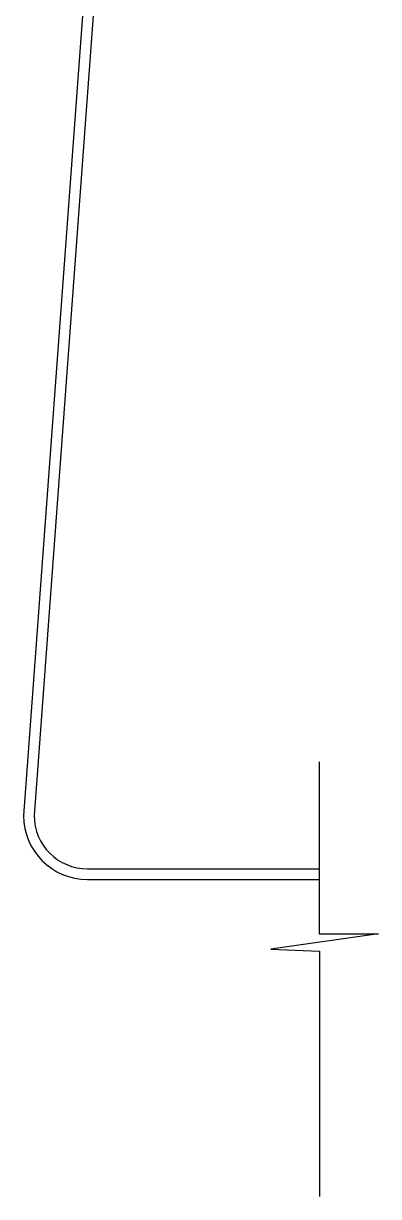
# Model space of a CAD drawing. Header units: millimetres. Extents: x 9951103 to 10069403, y -1438285 to -1363322.
# Drawn here: x 10048029 to 10054682, y -1438285 to -1416300 of the extents above; entities that cross this region are included whole.
import ezdxf

# ---------------------------------------------------------------- set-up
doc = ezdxf.new("R2010")
doc.units = ezdxf.units.MM
doc.header["$MEASUREMENT"] = 0
doc.layers.add('S-MIS', color=8, linetype='Continuous')

# ---------------------------------------------------------------- blocks, each defined once
blk = doc.blocks.new('A$C1FD4616B')
at = {"layer": 'S-MIS', "color": 8}
for p, q in [((80178, 65140), (76163, 10769)), ((80378, 65140), (76364, 10769)), ((77363, 9769), (81704, 9769)), ((77363, 9569), (81704, 9569))]:
    blk.add_line(p, q, dxfattribs=at)
blk.add_lwpolyline([(81705, 11772), (81705, 11772), (81705, 8549), (82816, 8549), (80799, 8261), (81713, 8228), (81713, 3628)], dxfattribs=at)
for radius in [1200, 1000]:
    blk.add_arc((77363, 10769), radius, 180, 269.9993, dxfattribs=at)

msp = doc.modelspace()

# ---------------------------------------------------------------- block references
msp.add_blockref('A$C1FD4616B', (9971865.7, -1441912.4))

doc.saveas('drawing.dxf')
